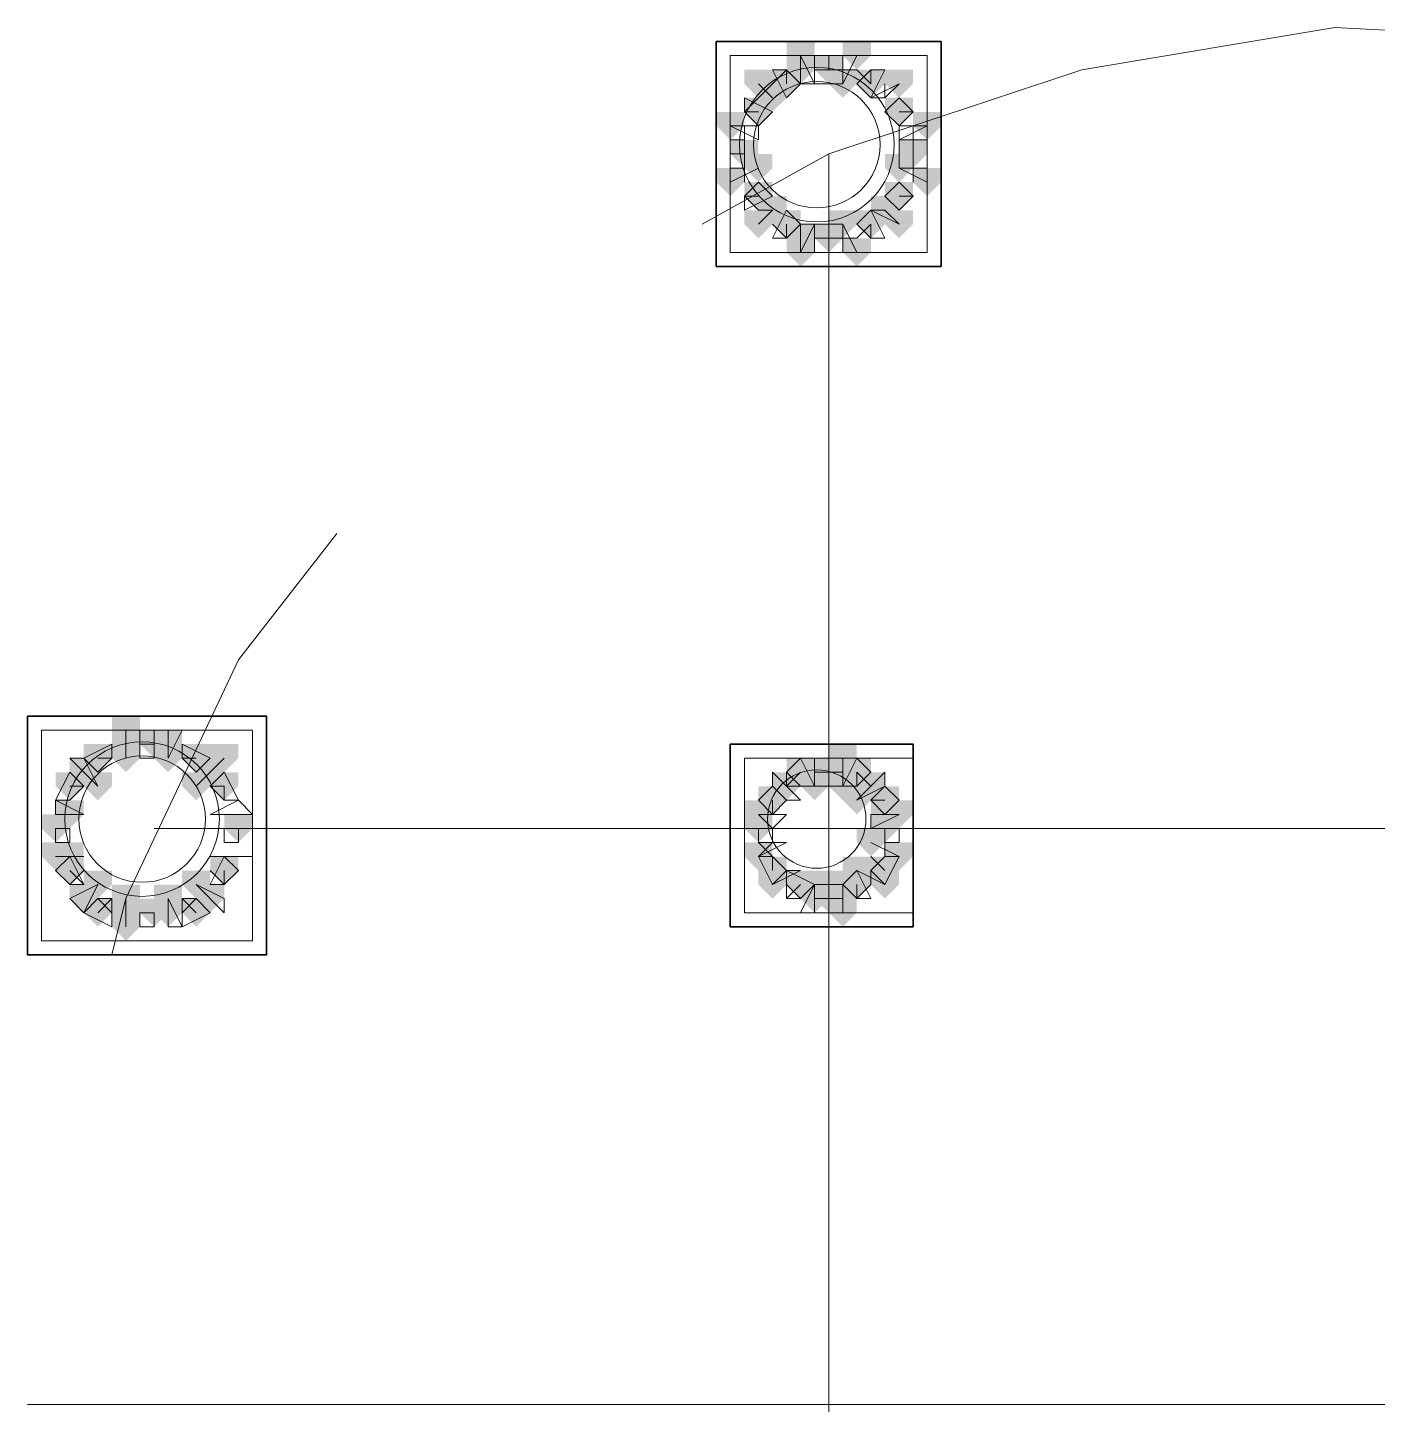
# Model space of a CAD drawing. Header units: millimetres. Extents: x 2315 to 4619, y 1334 to 1897.
# Drawn here: x 4096.05 to 4101.91, y 1554.71 to 1560.69 of the extents above; entities that cross this region are included whole.
import ezdxf

# ---------------------------------------------------------------- set-up
doc = ezdxf.new("R2010")
doc.units = ezdxf.units.MM
for name, color, linetype, true_color in [('PDF_10', 7, 'Continuous', 0x00b85c), ('PDF_AXIS', 7, 'Continuous', 0x00b85c), ('PDF_柱构件', 7, 'Continuous', 0x00b85c), ('PDF_转运站初步方案', 7, 'Continuous', 0x00b85c)]:
    doc.layers.add(name, color=color, linetype=linetype, true_color=true_color)
doc.layers.add('PDF_中心线层', color=1, linetype='Continuous')
doc.layers.add('PDF_粗实线层', color=7, linetype='Continuous')

msp = doc.modelspace()

# ---------------------------------------------------------------- hatches: boundary and pattern name
at = {"layer": 'PDF_10', "transparency": 33554559}
for points in [[(4099.5302, 1560.5703), (4099.4691, 1560.5703), (4099.4691, 1560.5093), (4099.5302, 1560.4482), (4099.5913, 1560.5093), (4099.5913, 1560.5703)], [(4099.5302, 1560.5703), (4099.4691, 1560.5703), (4099.4691, 1560.5093), (4099.5302, 1560.4482), (4099.5913, 1560.5093), (4099.5913, 1560.5703)], [(4099.3469, 1560.5093), (4099.2858, 1560.5093), (4099.2858, 1560.4482), (4099.3469, 1560.3871), (4099.408, 1560.4482), (4099.408, 1560.5093)], [(4099.3469, 1560.5093), (4099.2858, 1560.5093), (4099.2858, 1560.4482), (4099.3469, 1560.3871), (4099.408, 1560.4482), (4099.408, 1560.5093)], [(4099.7134, 1560.5093), (4099.6523, 1560.5093), (4099.6523, 1560.4482), (4099.7134, 1560.3871), (4099.7745, 1560.4482), (4099.7745, 1560.5093)], [(4099.7134, 1560.5093), (4099.6523, 1560.5093), (4099.6523, 1560.4482), (4099.7134, 1560.3871), (4099.7745, 1560.4482), (4099.7745, 1560.5093)], [(4099.2248, 1560.3871), (4099.1637, 1560.3871), (4099.1637, 1560.326), (4099.2248, 1560.2649), (4099.2858, 1560.326), (4099.2858, 1560.3871)], [(4099.2248, 1560.3871), (4099.1637, 1560.3871), (4099.1637, 1560.326), (4099.2248, 1560.2649), (4099.2858, 1560.326), (4099.2858, 1560.3871)], [(4099.8356, 1560.3871), (4099.7745, 1560.3871), (4099.7745, 1560.326), (4099.8356, 1560.2649), (4099.8967, 1560.326), (4099.8967, 1560.3871)], [(4099.8356, 1560.3871), (4099.7745, 1560.3871), (4099.7745, 1560.326), (4099.8356, 1560.2649), (4099.8967, 1560.326), (4099.8967, 1560.3871)], [(4099.1637, 1560.2039), (4099.1026, 1560.2039), (4099.1026, 1560.1428), (4099.1637, 1560.0817), (4099.2248, 1560.1428), (4099.2248, 1560.2039)], [(4099.1637, 1560.2039), (4099.1026, 1560.2039), (4099.1026, 1560.1428), (4099.1637, 1560.0817), (4099.2248, 1560.1428), (4099.2248, 1560.2039)], [(4099.8967, 1560.2039), (4099.8356, 1560.2039), (4099.8356, 1560.1428), (4099.8967, 1560.0817), (4099.9577, 1560.1428), (4099.9577, 1560.2039)], [(4099.8967, 1560.2039), (4099.8356, 1560.2039), (4099.8356, 1560.1428), (4099.8967, 1560.0817), (4099.9577, 1560.1428), (4099.9577, 1560.2039)], [(4099.8967, 1560.2039), (4099.8356, 1560.2039), (4099.8356, 1560.1428), (4099.8967, 1560.0817), (4099.9577, 1560.1428), (4099.9577, 1560.2039)], [(4099.2248, 1560.0206), (4099.1637, 1560.0206), (4099.1637, 1559.9595), (4099.2248, 1559.8985), (4099.2858, 1559.9595), (4099.2858, 1560.0206)], [(4099.2248, 1560.0206), (4099.1637, 1560.0206), (4099.1637, 1559.9595), (4099.2248, 1559.8985), (4099.2858, 1559.9595), (4099.2858, 1560.0206)], [(4099.8356, 1560.0206), (4099.7745, 1560.0206), (4099.7745, 1559.9595), (4099.8356, 1559.8985), (4099.8967, 1559.9595), (4099.8967, 1560.0206)], [(4099.8356, 1560.0206), (4099.7745, 1560.0206), (4099.7745, 1559.9595), (4099.8356, 1559.8985), (4099.8967, 1559.9595), (4099.8967, 1560.0206)], [(4099.3469, 1559.8985), (4099.2858, 1559.8985), (4099.2858, 1559.8374), (4099.3469, 1559.7763), (4099.408, 1559.8374), (4099.408, 1559.8985)], [(4099.3469, 1559.8985), (4099.2858, 1559.8985), (4099.2858, 1559.8374), (4099.3469, 1559.7763), (4099.408, 1559.8374), (4099.408, 1559.8985)], [(4099.7134, 1559.8985), (4099.6523, 1559.8985), (4099.6523, 1559.8374), (4099.7134, 1559.7763), (4099.7745, 1559.8374), (4099.7745, 1559.8985)], [(4099.7134, 1559.8985), (4099.6523, 1559.8985), (4099.6523, 1559.8374), (4099.7134, 1559.7763), (4099.7745, 1559.8374), (4099.7745, 1559.8985)], [(4099.5302, 1559.8374), (4099.4691, 1559.8374), (4099.4691, 1559.7763), (4099.5302, 1559.7152), (4099.5913, 1559.7763), (4099.5913, 1559.8374)], [(4099.5302, 1559.8374), (4099.4691, 1559.8374), (4099.4691, 1559.7763), (4099.5302, 1559.7152), (4099.5913, 1559.7763), (4099.5913, 1559.8374)], [(4096.5983, 1557.6385), (4096.5372, 1557.6385), (4096.5372, 1557.5774), (4096.5983, 1557.5163), (4096.6594, 1557.5774), (4096.6594, 1557.6385)], [(4096.5983, 1557.6385), (4096.5372, 1557.6385), (4096.5372, 1557.5774), (4096.5983, 1557.5163), (4096.6594, 1557.5774), (4096.6594, 1557.6385)], [(4096.354, 1557.5774), (4096.2929, 1557.5774), (4096.2929, 1557.5163), (4096.354, 1557.4552), (4096.415, 1557.5163), (4096.415, 1557.5774)], [(4096.354, 1557.5774), (4096.2929, 1557.5774), (4096.2929, 1557.5163), (4096.354, 1557.4552), (4096.415, 1557.5163), (4096.415, 1557.5774)], [(4096.7815, 1557.5774), (4096.7204, 1557.5774), (4096.7204, 1557.5163), (4096.7815, 1557.4552), (4096.8426, 1557.5163), (4096.8426, 1557.5774)], [(4096.7815, 1557.5774), (4096.7204, 1557.5774), (4096.7204, 1557.5163), (4096.7815, 1557.4552), (4096.8426, 1557.5163), (4096.8426, 1557.5774)], [(4099.408, 1557.5163), (4099.3469, 1557.5163), (4099.3469, 1557.4552), (4099.408, 1557.3941), (4099.4691, 1557.4552), (4099.4691, 1557.5163)], [(4099.408, 1557.5163), (4099.3469, 1557.5163), (4099.3469, 1557.4552), (4099.408, 1557.3941), (4099.4691, 1557.4552), (4099.4691, 1557.5163)], [(4099.5302, 1557.5163), (4099.4691, 1557.5163), (4099.4691, 1557.4552), (4099.5302, 1557.3941), (4099.5913, 1557.4552), (4099.5913, 1557.5163)], [(4099.5302, 1557.5163), (4099.4691, 1557.5163), (4099.4691, 1557.4552), (4099.5302, 1557.3941), (4099.5913, 1557.4552), (4099.5913, 1557.5163)], [(4099.6523, 1557.5163), (4099.5913, 1557.5163), (4099.5913, 1557.4552), (4099.6523, 1557.3941), (4099.7134, 1557.4552), (4099.7134, 1557.5163)], [(4099.6523, 1557.5163), (4099.5913, 1557.5163), (4099.5913, 1557.4552), (4099.6523, 1557.3941), (4099.7134, 1557.4552), (4099.7134, 1557.5163)], [(4096.2318, 1557.4552), (4096.1707, 1557.4552), (4096.1707, 1557.3941), (4096.2318, 1557.333), (4096.2929, 1557.3941), (4096.2929, 1557.4552)], [(4096.2318, 1557.4552), (4096.1707, 1557.4552), (4096.1707, 1557.3941), (4096.2318, 1557.333), (4096.2929, 1557.3941), (4096.2929, 1557.4552)], [(4096.9037, 1557.4552), (4096.8426, 1557.4552), (4096.8426, 1557.3941), (4096.9037, 1557.333), (4096.9648, 1557.3941), (4096.9648, 1557.4552)], [(4096.9037, 1557.4552), (4096.8426, 1557.4552), (4096.8426, 1557.3941), (4096.9037, 1557.333), (4096.9648, 1557.3941), (4096.9648, 1557.4552)], [(4099.2858, 1557.3941), (4099.2248, 1557.3941), (4099.2248, 1557.333), (4099.2858, 1557.272), (4099.3469, 1557.333), (4099.3469, 1557.3941)], [(4099.2858, 1557.3941), (4099.2248, 1557.3941), (4099.2248, 1557.333), (4099.2858, 1557.272), (4099.3469, 1557.333), (4099.3469, 1557.3941)], [(4099.2858, 1557.3941), (4099.2248, 1557.3941), (4099.2248, 1557.333), (4099.2858, 1557.272), (4099.3469, 1557.333), (4099.3469, 1557.3941)], [(4099.7745, 1557.3941), (4099.7134, 1557.3941), (4099.7134, 1557.333), (4099.7745, 1557.272), (4099.8356, 1557.333), (4099.8356, 1557.3941)], [(4099.7745, 1557.3941), (4099.7134, 1557.3941), (4099.7134, 1557.333), (4099.7745, 1557.272), (4099.8356, 1557.333), (4099.8356, 1557.3941)], [(4096.1707, 1557.272), (4096.1096, 1557.272), (4096.1096, 1557.2109), (4096.1707, 1557.1498), (4096.2318, 1557.2109), (4096.2318, 1557.272)], [(4096.1707, 1557.272), (4096.1096, 1557.272), (4096.1096, 1557.2109), (4096.1707, 1557.1498), (4096.2318, 1557.2109), (4096.2318, 1557.272)], [(4096.9648, 1557.272), (4096.9037, 1557.272), (4096.9037, 1557.2109), (4096.9648, 1557.1498), (4097.0258, 1557.2109), (4097.0258, 1557.272)], [(4096.9648, 1557.272), (4096.9037, 1557.272), (4096.9037, 1557.2109), (4096.9648, 1557.1498), (4097.0258, 1557.2109), (4097.0258, 1557.272)], [(4099.2248, 1557.272), (4099.1637, 1557.272), (4099.1637, 1557.2109), (4099.2248, 1557.1498), (4099.2858, 1557.2109), (4099.2858, 1557.272)], [(4099.2248, 1557.272), (4099.1637, 1557.272), (4099.1637, 1557.2109), (4099.2248, 1557.1498), (4099.2858, 1557.2109), (4099.2858, 1557.272)], [(4099.7745, 1557.272), (4099.7134, 1557.272), (4099.7134, 1557.2109), (4099.7745, 1557.1498), (4099.8356, 1557.2109), (4099.8356, 1557.272)], [(4099.7745, 1557.272), (4099.7134, 1557.272), (4099.7134, 1557.2109), (4099.7745, 1557.1498), (4099.8356, 1557.2109), (4099.8356, 1557.272)], [(4096.2318, 1557.0887), (4096.1707, 1557.0887), (4096.1707, 1557.0276), (4096.2318, 1556.9666), (4096.2929, 1557.0276), (4096.2929, 1557.0887)], [(4096.2318, 1557.0887), (4096.1707, 1557.0887), (4096.1707, 1557.0276), (4096.2318, 1556.9666), (4096.2929, 1557.0276), (4096.2929, 1557.0887)], [(4096.9037, 1557.0887), (4096.8426, 1557.0887), (4096.8426, 1557.0276), (4096.9037, 1556.9666), (4096.9648, 1557.0276), (4096.9648, 1557.0887)], [(4096.9037, 1557.0887), (4096.8426, 1557.0887), (4096.8426, 1557.0276), (4096.9037, 1556.9666), (4096.9648, 1557.0276), (4096.9648, 1557.0887)], [(4099.2858, 1557.0887), (4099.2248, 1557.0887), (4099.2248, 1557.0276), (4099.2858, 1556.9666), (4099.3469, 1557.0276), (4099.3469, 1557.0887)], [(4099.2858, 1557.0887), (4099.2248, 1557.0887), (4099.2248, 1557.0276), (4099.2858, 1556.9666), (4099.3469, 1557.0276), (4099.3469, 1557.0887)], [(4099.7745, 1557.0887), (4099.7134, 1557.0887), (4099.7134, 1557.0276), (4099.7745, 1556.9666), (4099.8356, 1557.0276), (4099.8356, 1557.0887)], [(4099.7745, 1557.0887), (4099.7134, 1557.0887), (4099.7134, 1557.0276), (4099.7745, 1556.9666), (4099.8356, 1557.0276), (4099.8356, 1557.0887)], [(4099.408, 1557.0276), (4099.3469, 1557.0276), (4099.3469, 1556.9666), (4099.408, 1556.9055), (4099.4691, 1556.9666), (4099.4691, 1557.0276)], [(4099.408, 1557.0276), (4099.3469, 1557.0276), (4099.3469, 1556.9666), (4099.408, 1556.9055), (4099.4691, 1556.9666), (4099.4691, 1557.0276)], [(4099.6523, 1557.0276), (4099.5913, 1557.0276), (4099.5913, 1556.9666), (4099.6523, 1556.9055), (4099.7134, 1556.9666), (4099.7134, 1557.0276)], [(4099.6523, 1557.0276), (4099.5913, 1557.0276), (4099.5913, 1556.9666), (4099.6523, 1556.9055), (4099.7134, 1556.9666), (4099.7134, 1557.0276)], [(4099.5302, 1556.9666), (4099.4691, 1556.9666), (4099.4691, 1556.9055), (4099.5302, 1556.8444), (4099.5913, 1556.9055), (4099.5913, 1556.9666)], [(4099.5302, 1556.9666), (4099.4691, 1556.9666), (4099.4691, 1556.9055), (4099.5302, 1556.8444), (4099.5913, 1556.9055), (4099.5913, 1556.9666)], [(4096.354, 1556.9055), (4096.2929, 1556.9055), (4096.2929, 1556.8444), (4096.354, 1556.7833), (4096.415, 1556.8444), (4096.415, 1556.9055)], [(4096.354, 1556.9055), (4096.2929, 1556.9055), (4096.2929, 1556.8444), (4096.354, 1556.7833), (4096.415, 1556.8444), (4096.415, 1556.9055)], [(4096.5983, 1556.9055), (4096.5372, 1556.9055), (4096.5372, 1556.8444), (4096.5983, 1556.7833), (4096.6594, 1556.8444), (4096.6594, 1556.9055)], [(4096.5983, 1556.9055), (4096.5372, 1556.9055), (4096.5372, 1556.8444), (4096.5983, 1556.7833), (4096.6594, 1556.8444), (4096.6594, 1556.9055)], [(4096.7815, 1556.9055), (4096.7204, 1556.9055), (4096.7204, 1556.8444), (4096.7815, 1556.7833), (4096.8426, 1556.8444), (4096.8426, 1556.9055)], [(4096.7815, 1556.9055), (4096.7204, 1556.9055), (4096.7204, 1556.8444), (4096.7815, 1556.7833), (4096.8426, 1556.8444), (4096.8426, 1556.9055)]]:
    msp.add_hatch(color=256, dxfattribs=at).paths.add_polyline_path(points)
at = {"layer": 'PDF_柱构件', "transparency": 33554559}
for points in [[(4099.408, 1560.6314), (4099.3469, 1560.6314), (4099.3469, 1560.5703), (4099.408, 1560.5093), (4099.4691, 1560.5703), (4099.4691, 1560.6314)], [(4099.6523, 1560.6314), (4099.5913, 1560.6314), (4099.5913, 1560.5703), (4099.6523, 1560.5093), (4099.7134, 1560.5703), (4099.7134, 1560.6314)], [(4099.408, 1560.5703), (4099.3469, 1560.5703), (4099.3469, 1560.5093), (4099.408, 1560.4482), (4099.4691, 1560.5093), (4099.4691, 1560.5703)], [(4099.2248, 1560.5093), (4099.1637, 1560.5093), (4099.1637, 1560.4482), (4099.2248, 1560.3871), (4099.2858, 1560.4482), (4099.2858, 1560.5093)], [(4099.5913, 1560.5093), (4099.5302, 1560.5093), (4099.5302, 1560.4482), (4099.5913, 1560.3871), (4099.6523, 1560.4482), (4099.6523, 1560.5093)], [(4099.8356, 1560.5093), (4099.7745, 1560.5093), (4099.7745, 1560.4482), (4099.8356, 1560.3871), (4099.8967, 1560.4482), (4099.8967, 1560.5093)], [(4099.2858, 1560.4482), (4099.2248, 1560.4482), (4099.2248, 1560.3871), (4099.2858, 1560.326), (4099.3469, 1560.3871), (4099.3469, 1560.4482)], [(4099.1026, 1560.326), (4099.0415, 1560.326), (4099.0415, 1560.2649), (4099.1026, 1560.2039), (4099.1637, 1560.2649), (4099.1637, 1560.326)], [(4099.9577, 1560.326), (4099.8967, 1560.326), (4099.8967, 1560.2649), (4099.9577, 1560.2039), (4100.0188, 1560.2649), (4100.0188, 1560.326)], [(4099.2248, 1560.1428), (4099.1637, 1560.1428), (4099.1637, 1560.0817), (4099.2248, 1560.0206), (4099.2858, 1560.0817), (4099.2858, 1560.1428)], [(4099.8356, 1560.1428), (4099.7745, 1560.1428), (4099.7745, 1560.0817), (4099.8356, 1560.0206), (4099.8967, 1560.0817), (4099.8967, 1560.1428)], [(4099.1026, 1560.0817), (4099.0415, 1560.0817), (4099.0415, 1560.0206), (4099.1026, 1559.9595), (4099.1637, 1560.0206), (4099.1637, 1560.0817)], [(4099.9577, 1560.0817), (4099.8967, 1560.0817), (4099.8967, 1560.0206), (4099.9577, 1559.9595), (4100.0188, 1560.0206), (4100.0188, 1560.0817)], [(4099.2858, 1559.9595), (4099.2248, 1559.9595), (4099.2248, 1559.8985), (4099.2858, 1559.8374), (4099.3469, 1559.8985), (4099.3469, 1559.9595)], [(4099.7745, 1559.9595), (4099.7134, 1559.9595), (4099.7134, 1559.8985), (4099.7745, 1559.8374), (4099.8356, 1559.8985), (4099.8356, 1559.9595)], [(4099.2248, 1559.8985), (4099.1637, 1559.8985), (4099.1637, 1559.8374), (4099.2248, 1559.7763), (4099.2858, 1559.8374), (4099.2858, 1559.8985)], [(4099.5913, 1559.8985), (4099.5302, 1559.8985), (4099.5302, 1559.8374), (4099.5913, 1559.7763), (4099.6523, 1559.8374), (4099.6523, 1559.8985)], [(4099.8356, 1559.8985), (4099.7745, 1559.8985), (4099.7745, 1559.8374), (4099.8356, 1559.7763), (4099.8967, 1559.8374), (4099.8967, 1559.8985)], [(4099.408, 1559.8374), (4099.3469, 1559.8374), (4099.3469, 1559.7763), (4099.408, 1559.7152), (4099.4691, 1559.7763), (4099.4691, 1559.8374)], [(4099.408, 1559.7763), (4099.3469, 1559.7763), (4099.3469, 1559.7152), (4099.408, 1559.6541), (4099.4691, 1559.7152), (4099.4691, 1559.7763)], [(4099.6523, 1559.7763), (4099.5913, 1559.7763), (4099.5913, 1559.7152), (4099.6523, 1559.6541), (4099.7134, 1559.7152), (4099.7134, 1559.7763)], [(4096.4761, 1557.6995), (4096.415, 1557.6995), (4096.415, 1557.6385), (4096.4761, 1557.5774), (4096.5372, 1557.6385), (4096.5372, 1557.6995)], [(4096.4761, 1557.6385), (4096.415, 1557.6385), (4096.415, 1557.5774), (4096.4761, 1557.5163), (4096.5372, 1557.5774), (4096.5372, 1557.6385)], [(4096.6594, 1557.6385), (4096.5983, 1557.6385), (4096.5983, 1557.5774), (4096.6594, 1557.5163), (4096.7204, 1557.5774), (4096.7204, 1557.6385)], [(4096.4761, 1557.5774), (4096.415, 1557.5774), (4096.415, 1557.5163), (4096.4761, 1557.4552), (4096.5372, 1557.5163), (4096.5372, 1557.5774)], [(4096.6594, 1557.5774), (4096.5983, 1557.5774), (4096.5983, 1557.5163), (4096.6594, 1557.4552), (4096.7204, 1557.5163), (4096.7204, 1557.5774)], [(4096.9037, 1557.5774), (4096.8426, 1557.5774), (4096.8426, 1557.5163), (4096.9037, 1557.4552), (4096.9648, 1557.5163), (4096.9648, 1557.5774)], [(4099.5913, 1557.5774), (4099.5302, 1557.5774), (4099.5302, 1557.5163), (4099.5913, 1557.4552), (4099.6523, 1557.5163), (4099.6523, 1557.5774)], [(4096.2929, 1557.5163), (4096.2318, 1557.5163), (4096.2318, 1557.4552), (4096.2929, 1557.3941), (4096.354, 1557.4552), (4096.354, 1557.5163)], [(4096.8426, 1557.5163), (4096.7815, 1557.5163), (4096.7815, 1557.4552), (4096.8426, 1557.3941), (4096.9037, 1557.4552), (4096.9037, 1557.5163)], [(4099.4691, 1557.5163), (4099.408, 1557.5163), (4099.408, 1557.4552), (4099.4691, 1557.3941), (4099.5302, 1557.4552), (4099.5302, 1557.5163)], [(4099.5913, 1557.5163), (4099.5302, 1557.5163), (4099.5302, 1557.4552), (4099.5913, 1557.3941), (4099.6523, 1557.4552), (4099.6523, 1557.5163)], [(4096.354, 1557.4552), (4096.2929, 1557.4552), (4096.2929, 1557.3941), (4096.354, 1557.333), (4096.415, 1557.3941), (4096.415, 1557.4552)], [(4096.7815, 1557.4552), (4096.7204, 1557.4552), (4096.7204, 1557.3941), (4096.7815, 1557.333), (4096.8426, 1557.3941), (4096.8426, 1557.4552)], [(4099.3469, 1557.4552), (4099.2858, 1557.4552), (4099.2858, 1557.3941), (4099.3469, 1557.333), (4099.408, 1557.3941), (4099.408, 1557.4552)], [(4099.4691, 1557.4552), (4099.408, 1557.4552), (4099.408, 1557.3941), (4099.4691, 1557.333), (4099.5302, 1557.3941), (4099.5302, 1557.4552)], [(4099.5913, 1557.4552), (4099.5302, 1557.4552), (4099.5302, 1557.3941), (4099.5913, 1557.333), (4099.6523, 1557.3941), (4099.6523, 1557.4552)], [(4099.7134, 1557.4552), (4099.6523, 1557.4552), (4099.6523, 1557.3941), (4099.7134, 1557.333), (4099.7745, 1557.3941), (4099.7745, 1557.4552)], [(4099.6523, 1557.3941), (4099.5913, 1557.3941), (4099.5913, 1557.333), (4099.6523, 1557.272), (4099.7134, 1557.333), (4099.7134, 1557.3941)], [(4096.2318, 1557.333), (4096.1707, 1557.333), (4096.1707, 1557.272), (4096.2318, 1557.2109), (4096.2929, 1557.272), (4096.2929, 1557.333)], [(4099.2248, 1557.333), (4099.1637, 1557.333), (4099.1637, 1557.272), (4099.2248, 1557.2109), (4099.2858, 1557.272), (4099.2858, 1557.333)], [(4099.7745, 1557.333), (4099.7134, 1557.333), (4099.7134, 1557.272), (4099.7745, 1557.2109), (4099.8356, 1557.272), (4099.8356, 1557.333)], [(4099.8356, 1557.333), (4099.7745, 1557.333), (4099.7745, 1557.272), (4099.8356, 1557.2109), (4099.8967, 1557.272), (4099.8967, 1557.333)], [(4099.7134, 1557.2109), (4099.6523, 1557.2109), (4099.6523, 1557.1498), (4099.7134, 1557.0887), (4099.7745, 1557.1498), (4099.7745, 1557.2109)], [(4096.1707, 1557.1498), (4096.1096, 1557.1498), (4096.1096, 1557.0887), (4096.1707, 1557.0276), (4096.2318, 1557.0887), (4096.2318, 1557.1498)], [(4096.2318, 1557.1498), (4096.1707, 1557.1498), (4096.1707, 1557.0887), (4096.2318, 1557.0276), (4096.2929, 1557.0887), (4096.2929, 1557.1498)], [(4099.2248, 1557.1498), (4099.1637, 1557.1498), (4099.1637, 1557.0887), (4099.2248, 1557.0276), (4099.2858, 1557.0887), (4099.2858, 1557.1498)], [(4099.8356, 1557.1498), (4099.7745, 1557.1498), (4099.7745, 1557.0887), (4099.8356, 1557.0276), (4099.8967, 1557.0887), (4099.8967, 1557.1498)], [(4099.6523, 1557.0887), (4099.5913, 1557.0887), (4099.5913, 1557.0276), (4099.6523, 1556.9666), (4099.7134, 1557.0276), (4099.7134, 1557.0887)], [(4096.354, 1557.0276), (4096.2929, 1557.0276), (4096.2929, 1556.9666), (4096.354, 1556.9055), (4096.415, 1556.9666), (4096.415, 1557.0276)], [(4096.7815, 1557.0276), (4096.7204, 1557.0276), (4096.7204, 1556.9666), (4096.7815, 1556.9055), (4096.8426, 1556.9666), (4096.8426, 1557.0276)], [(4099.2858, 1557.0276), (4099.2248, 1557.0276), (4099.2248, 1556.9666), (4099.2858, 1556.9055), (4099.3469, 1556.9666), (4099.3469, 1557.0276)], [(4099.4691, 1557.0276), (4099.408, 1557.0276), (4099.408, 1556.9666), (4099.4691, 1556.9055), (4099.5302, 1556.9666), (4099.5302, 1557.0276)], [(4099.5913, 1557.0276), (4099.5302, 1557.0276), (4099.5302, 1556.9666), (4099.5913, 1556.9055), (4099.6523, 1556.9666), (4099.6523, 1557.0276)], [(4099.7745, 1557.0276), (4099.7134, 1557.0276), (4099.7134, 1556.9666), (4099.7745, 1556.9055), (4099.8356, 1556.9666), (4099.8356, 1557.0276)], [(4096.2929, 1556.9666), (4096.2318, 1556.9666), (4096.2318, 1556.9055), (4096.2929, 1556.8444), (4096.354, 1556.9055), (4096.354, 1556.9666)], [(4096.4761, 1556.9666), (4096.415, 1556.9666), (4096.415, 1556.9055), (4096.4761, 1556.8444), (4096.5372, 1556.9055), (4096.5372, 1556.9666)], [(4096.6594, 1556.9666), (4096.5983, 1556.9666), (4096.5983, 1556.9055), (4096.6594, 1556.8444), (4096.7204, 1556.9055), (4096.7204, 1556.9666)], [(4096.8426, 1556.9666), (4096.7815, 1556.9666), (4096.7815, 1556.9055), (4096.8426, 1556.8444), (4096.9037, 1556.9055), (4096.9037, 1556.9666)], [(4099.4691, 1556.9666), (4099.408, 1556.9666), (4099.408, 1556.9055), (4099.4691, 1556.8444), (4099.5302, 1556.9055), (4099.5302, 1556.9666)], [(4099.5913, 1556.9666), (4099.5302, 1556.9666), (4099.5302, 1556.9055), (4099.5913, 1556.8444), (4099.6523, 1556.9055), (4099.6523, 1556.9666)], [(4096.4761, 1556.9055), (4096.415, 1556.9055), (4096.415, 1556.8444), (4096.4761, 1556.7833), (4096.5372, 1556.8444), (4096.5372, 1556.9055)], [(4096.6594, 1556.9055), (4096.5983, 1556.9055), (4096.5983, 1556.8444), (4096.6594, 1556.7833), (4096.7204, 1556.8444), (4096.7204, 1556.9055)], [(4099.5913, 1556.9055), (4099.5302, 1556.9055), (4099.5302, 1556.8444), (4099.5913, 1556.7833), (4099.6523, 1556.8444), (4099.6523, 1556.9055)], [(4096.4761, 1556.8444), (4096.415, 1556.8444), (4096.415, 1556.7833), (4096.4761, 1556.7222), (4096.5372, 1556.7833), (4096.5372, 1556.8444)]]:
    msp.add_hatch(color=256, dxfattribs=at).paths.add_polyline_path(points)
at = {"layer": 'PDF_转运站初步方案', "transparency": 33554559}
for points in [[(4099.5302, 1560.5703), (4099.4691, 1560.5703), (4099.4691, 1560.5093), (4099.5302, 1560.4482), (4099.5913, 1560.5093), (4099.5913, 1560.5703)], [(4099.5302, 1560.5703), (4099.4691, 1560.5703), (4099.4691, 1560.5093), (4099.5302, 1560.4482), (4099.5913, 1560.5093), (4099.5913, 1560.5703)], [(4099.3469, 1560.5093), (4099.2858, 1560.5093), (4099.2858, 1560.4482), (4099.3469, 1560.3871), (4099.408, 1560.4482), (4099.408, 1560.5093)], [(4099.3469, 1560.5093), (4099.2858, 1560.5093), (4099.2858, 1560.4482), (4099.3469, 1560.3871), (4099.408, 1560.4482), (4099.408, 1560.5093)], [(4099.7134, 1560.5093), (4099.6523, 1560.5093), (4099.6523, 1560.4482), (4099.7134, 1560.3871), (4099.7745, 1560.4482), (4099.7745, 1560.5093)], [(4099.7134, 1560.5093), (4099.6523, 1560.5093), (4099.6523, 1560.4482), (4099.7134, 1560.3871), (4099.7745, 1560.4482), (4099.7745, 1560.5093)], [(4099.2248, 1560.3871), (4099.1637, 1560.3871), (4099.1637, 1560.326), (4099.2248, 1560.2649), (4099.2858, 1560.326), (4099.2858, 1560.3871)], [(4099.2248, 1560.3871), (4099.1637, 1560.3871), (4099.1637, 1560.326), (4099.2248, 1560.2649), (4099.2858, 1560.326), (4099.2858, 1560.3871)], [(4099.8356, 1560.3871), (4099.7745, 1560.3871), (4099.7745, 1560.326), (4099.8356, 1560.2649), (4099.8967, 1560.326), (4099.8967, 1560.3871)], [(4099.8356, 1560.3871), (4099.7745, 1560.3871), (4099.7745, 1560.326), (4099.8356, 1560.2649), (4099.8967, 1560.326), (4099.8967, 1560.3871)], [(4099.1637, 1560.2039), (4099.1026, 1560.2039), (4099.1026, 1560.1428), (4099.1637, 1560.0817), (4099.2248, 1560.1428), (4099.2248, 1560.2039)], [(4099.1637, 1560.2039), (4099.1026, 1560.2039), (4099.1026, 1560.1428), (4099.1637, 1560.0817), (4099.2248, 1560.1428), (4099.2248, 1560.2039)], [(4099.8967, 1560.2039), (4099.8356, 1560.2039), (4099.8356, 1560.1428), (4099.8967, 1560.0817), (4099.9577, 1560.1428), (4099.9577, 1560.2039)], [(4099.8967, 1560.2039), (4099.8356, 1560.2039), (4099.8356, 1560.1428), (4099.8967, 1560.0817), (4099.9577, 1560.1428), (4099.9577, 1560.2039)], [(4099.2248, 1560.0206), (4099.1637, 1560.0206), (4099.1637, 1559.9595), (4099.2248, 1559.8985), (4099.2858, 1559.9595), (4099.2858, 1560.0206)], [(4099.2248, 1560.0206), (4099.1637, 1560.0206), (4099.1637, 1559.9595), (4099.2248, 1559.8985), (4099.2858, 1559.9595), (4099.2858, 1560.0206)], [(4099.8356, 1560.0206), (4099.7745, 1560.0206), (4099.7745, 1559.9595), (4099.8356, 1559.8985), (4099.8967, 1559.9595), (4099.8967, 1560.0206)], [(4099.8356, 1560.0206), (4099.7745, 1560.0206), (4099.7745, 1559.9595), (4099.8356, 1559.8985), (4099.8967, 1559.9595), (4099.8967, 1560.0206)], [(4099.3469, 1559.8985), (4099.2858, 1559.8985), (4099.2858, 1559.8374), (4099.3469, 1559.7763), (4099.408, 1559.8374), (4099.408, 1559.8985)], [(4099.3469, 1559.8985), (4099.2858, 1559.8985), (4099.2858, 1559.8374), (4099.3469, 1559.7763), (4099.408, 1559.8374), (4099.408, 1559.8985)], [(4099.7134, 1559.8985), (4099.6523, 1559.8985), (4099.6523, 1559.8374), (4099.7134, 1559.7763), (4099.7745, 1559.8374), (4099.7745, 1559.8985)], [(4099.7134, 1559.8985), (4099.6523, 1559.8985), (4099.6523, 1559.8374), (4099.7134, 1559.7763), (4099.7745, 1559.8374), (4099.7745, 1559.8985)], [(4099.5302, 1559.8374), (4099.4691, 1559.8374), (4099.4691, 1559.7763), (4099.5302, 1559.7152), (4099.5913, 1559.7763), (4099.5913, 1559.8374)], [(4099.5302, 1559.8374), (4099.4691, 1559.8374), (4099.4691, 1559.7763), (4099.5302, 1559.7152), (4099.5913, 1559.7763), (4099.5913, 1559.8374)], [(4096.5983, 1557.6385), (4096.5372, 1557.6385), (4096.5372, 1557.5774), (4096.5983, 1557.5163), (4096.6594, 1557.5774), (4096.6594, 1557.6385)], [(4096.5983, 1557.6385), (4096.5372, 1557.6385), (4096.5372, 1557.5774), (4096.5983, 1557.5163), (4096.6594, 1557.5774), (4096.6594, 1557.6385)], [(4096.354, 1557.5774), (4096.2929, 1557.5774), (4096.2929, 1557.5163), (4096.354, 1557.4552), (4096.415, 1557.5163), (4096.415, 1557.5774)], [(4096.354, 1557.5774), (4096.2929, 1557.5774), (4096.2929, 1557.5163), (4096.354, 1557.4552), (4096.415, 1557.5163), (4096.415, 1557.5774)], [(4096.7815, 1557.5774), (4096.7204, 1557.5774), (4096.7204, 1557.5163), (4096.7815, 1557.4552), (4096.8426, 1557.5163), (4096.8426, 1557.5774)], [(4096.7815, 1557.5774), (4096.7204, 1557.5774), (4096.7204, 1557.5163), (4096.7815, 1557.4552), (4096.8426, 1557.5163), (4096.8426, 1557.5774)], [(4099.408, 1557.5163), (4099.3469, 1557.5163), (4099.3469, 1557.4552), (4099.408, 1557.3941), (4099.4691, 1557.4552), (4099.4691, 1557.5163)], [(4099.408, 1557.5163), (4099.3469, 1557.5163), (4099.3469, 1557.4552), (4099.408, 1557.3941), (4099.4691, 1557.4552), (4099.4691, 1557.5163)], [(4099.5302, 1557.5163), (4099.4691, 1557.5163), (4099.4691, 1557.4552), (4099.5302, 1557.3941), (4099.5913, 1557.4552), (4099.5913, 1557.5163)], [(4099.5302, 1557.5163), (4099.4691, 1557.5163), (4099.4691, 1557.4552), (4099.5302, 1557.3941), (4099.5913, 1557.4552), (4099.5913, 1557.5163)], [(4099.6523, 1557.5163), (4099.5913, 1557.5163), (4099.5913, 1557.4552), (4099.6523, 1557.3941), (4099.7134, 1557.4552), (4099.7134, 1557.5163)], [(4099.6523, 1557.5163), (4099.5913, 1557.5163), (4099.5913, 1557.4552), (4099.6523, 1557.3941), (4099.7134, 1557.4552), (4099.7134, 1557.5163)], [(4096.2318, 1557.4552), (4096.1707, 1557.4552), (4096.1707, 1557.3941), (4096.2318, 1557.333), (4096.2929, 1557.3941), (4096.2929, 1557.4552)], [(4096.2318, 1557.4552), (4096.1707, 1557.4552), (4096.1707, 1557.3941), (4096.2318, 1557.333), (4096.2929, 1557.3941), (4096.2929, 1557.4552)], [(4096.9037, 1557.4552), (4096.8426, 1557.4552), (4096.8426, 1557.3941), (4096.9037, 1557.333), (4096.9648, 1557.3941), (4096.9648, 1557.4552)], [(4096.9037, 1557.4552), (4096.8426, 1557.4552), (4096.8426, 1557.3941), (4096.9037, 1557.333), (4096.9648, 1557.3941), (4096.9648, 1557.4552)], [(4099.2858, 1557.3941), (4099.2248, 1557.3941), (4099.2248, 1557.333), (4099.2858, 1557.272), (4099.3469, 1557.333), (4099.3469, 1557.3941)], [(4099.2858, 1557.3941), (4099.2248, 1557.3941), (4099.2248, 1557.333), (4099.2858, 1557.272), (4099.3469, 1557.333), (4099.3469, 1557.3941)], [(4099.7745, 1557.3941), (4099.7134, 1557.3941), (4099.7134, 1557.333), (4099.7745, 1557.272), (4099.8356, 1557.333), (4099.8356, 1557.3941)], [(4099.7745, 1557.3941), (4099.7134, 1557.3941), (4099.7134, 1557.333), (4099.7745, 1557.272), (4099.8356, 1557.333), (4099.8356, 1557.3941)], [(4096.1707, 1557.272), (4096.1096, 1557.272), (4096.1096, 1557.2109), (4096.1707, 1557.1498), (4096.2318, 1557.2109), (4096.2318, 1557.272)], [(4096.1707, 1557.272), (4096.1096, 1557.272), (4096.1096, 1557.2109), (4096.1707, 1557.1498), (4096.2318, 1557.2109), (4096.2318, 1557.272)], [(4096.9648, 1557.272), (4096.9037, 1557.272), (4096.9037, 1557.2109), (4096.9648, 1557.1498), (4097.0258, 1557.2109), (4097.0258, 1557.272)], [(4096.9648, 1557.272), (4096.9037, 1557.272), (4096.9037, 1557.2109), (4096.9648, 1557.1498), (4097.0258, 1557.2109), (4097.0258, 1557.272)], [(4099.2248, 1557.272), (4099.1637, 1557.272), (4099.1637, 1557.2109), (4099.2248, 1557.1498), (4099.2858, 1557.2109), (4099.2858, 1557.272)], [(4099.2248, 1557.272), (4099.1637, 1557.272), (4099.1637, 1557.2109), (4099.2248, 1557.1498), (4099.2858, 1557.2109), (4099.2858, 1557.272)], [(4099.7745, 1557.272), (4099.7134, 1557.272), (4099.7134, 1557.2109), (4099.7745, 1557.1498), (4099.8356, 1557.2109), (4099.8356, 1557.272)], [(4099.7745, 1557.272), (4099.7134, 1557.272), (4099.7134, 1557.2109), (4099.7745, 1557.1498), (4099.8356, 1557.2109), (4099.8356, 1557.272)], [(4096.2318, 1557.0887), (4096.1707, 1557.0887), (4096.1707, 1557.0276), (4096.2318, 1556.9666), (4096.2929, 1557.0276), (4096.2929, 1557.0887)], [(4096.2318, 1557.0887), (4096.1707, 1557.0887), (4096.1707, 1557.0276), (4096.2318, 1556.9666), (4096.2929, 1557.0276), (4096.2929, 1557.0887)], [(4096.9037, 1557.0887), (4096.8426, 1557.0887), (4096.8426, 1557.0276), (4096.9037, 1556.9666), (4096.9648, 1557.0276), (4096.9648, 1557.0887)], [(4096.9037, 1557.0887), (4096.8426, 1557.0887), (4096.8426, 1557.0276), (4096.9037, 1556.9666), (4096.9648, 1557.0276), (4096.9648, 1557.0887)], [(4099.2858, 1557.0887), (4099.2248, 1557.0887), (4099.2248, 1557.0276), (4099.2858, 1556.9666), (4099.3469, 1557.0276), (4099.3469, 1557.0887)], [(4099.2858, 1557.0887), (4099.2248, 1557.0887), (4099.2248, 1557.0276), (4099.2858, 1556.9666), (4099.3469, 1557.0276), (4099.3469, 1557.0887)], [(4099.7745, 1557.0887), (4099.7134, 1557.0887), (4099.7134, 1557.0276), (4099.7745, 1556.9666), (4099.8356, 1557.0276), (4099.8356, 1557.0887)], [(4099.7745, 1557.0887), (4099.7134, 1557.0887), (4099.7134, 1557.0276), (4099.7745, 1556.9666), (4099.8356, 1557.0276), (4099.8356, 1557.0887)], [(4099.408, 1557.0276), (4099.3469, 1557.0276), (4099.3469, 1556.9666), (4099.408, 1556.9055), (4099.4691, 1556.9666), (4099.4691, 1557.0276)], [(4099.408, 1557.0276), (4099.3469, 1557.0276), (4099.3469, 1556.9666), (4099.408, 1556.9055), (4099.4691, 1556.9666), (4099.4691, 1557.0276)], [(4099.6523, 1557.0276), (4099.5913, 1557.0276), (4099.5913, 1556.9666), (4099.6523, 1556.9055), (4099.7134, 1556.9666), (4099.7134, 1557.0276)], [(4099.6523, 1557.0276), (4099.5913, 1557.0276), (4099.5913, 1556.9666), (4099.6523, 1556.9055), (4099.7134, 1556.9666), (4099.7134, 1557.0276)], [(4099.5302, 1556.9666), (4099.4691, 1556.9666), (4099.4691, 1556.9055), (4099.5302, 1556.8444), (4099.5913, 1556.9055), (4099.5913, 1556.9666)], [(4099.5302, 1556.9666), (4099.4691, 1556.9666), (4099.4691, 1556.9055), (4099.5302, 1556.8444), (4099.5913, 1556.9055), (4099.5913, 1556.9666)], [(4096.354, 1556.9055), (4096.2929, 1556.9055), (4096.2929, 1556.8444), (4096.354, 1556.7833), (4096.415, 1556.8444), (4096.415, 1556.9055)], [(4096.354, 1556.9055), (4096.2929, 1556.9055), (4096.2929, 1556.8444), (4096.354, 1556.7833), (4096.415, 1556.8444), (4096.415, 1556.9055)], [(4096.5983, 1556.9055), (4096.5372, 1556.9055), (4096.5372, 1556.8444), (4096.5983, 1556.7833), (4096.6594, 1556.8444), (4096.6594, 1556.9055)], [(4096.5983, 1556.9055), (4096.5372, 1556.9055), (4096.5372, 1556.8444), (4096.5983, 1556.7833), (4096.6594, 1556.8444), (4096.6594, 1556.9055)], [(4096.7815, 1556.9055), (4096.7204, 1556.9055), (4096.7204, 1556.8444), (4096.7815, 1556.7833), (4096.8426, 1556.8444), (4096.8426, 1556.9055)], [(4096.7815, 1556.9055), (4096.7204, 1556.9055), (4096.7204, 1556.8444), (4096.7815, 1556.7833), (4096.8426, 1556.8444), (4096.8426, 1556.9055)]]:
    msp.add_hatch(color=256, dxfattribs=at).paths.add_polyline_path(points)

# ---------------------------------------------------------------- linework, layer by layer
at = {"layer": 'PDF_10', "lineweight": 18}
for points in [[(4099.5302, 1560.5093), (4099.5302, 1560.5703)], [(4099.3469, 1560.4482), (4099.3469, 1560.5093), (4099.2858, 1560.4482)], [(4099.5913, 1560.5093), (4099.4691, 1560.5093)], [(4099.7134, 1560.5093), (4099.7134, 1560.4482), (4099.6523, 1560.5093)], [(4099.2248, 1560.3871), (4099.1637, 1560.326), (4099.2248, 1560.326)], [(4099.8356, 1560.326), (4099.8967, 1560.326), (4099.8356, 1560.3871)], [(4099.1637, 1560.2039), (4099.1637, 1560.0817)], [(4099.8967, 1560.0817), (4099.8967, 1560.2039)], [(4099.1637, 1560.1428), (4099.1026, 1560.1428)], [(4099.2248, 1559.9595), (4099.1637, 1559.9595), (4099.2248, 1559.8985)], [(4099.8356, 1559.8985), (4099.8967, 1559.9595), (4099.8356, 1559.9595)], [(4099.2858, 1559.8374), (4099.3469, 1559.7763), (4099.3469, 1559.8374)], [(4099.6523, 1559.7763), (4099.7134, 1559.8374), (4099.7134, 1559.7763)], [(4099.4691, 1559.7763), (4099.5913, 1559.7763)], [(4099.5302, 1559.7763), (4099.5302, 1559.7152)], [(4096.5372, 1557.5774), (4096.5983, 1557.5774), (4096.5983, 1557.5163)], [(4096.354, 1557.5163), (4096.415, 1557.5163), (4096.354, 1557.5163)], [(4096.7815, 1557.5163), (4096.7204, 1557.5163), (4096.7815, 1557.5163)], [(4099.5302, 1557.4552), (4099.5302, 1557.5163)], [(4099.3469, 1557.3941), (4099.408, 1557.4552)], [(4099.408, 1557.3941), (4099.3469, 1557.4552)], [(4099.4691, 1557.4552), (4099.5913, 1557.4552)], [(4099.6523, 1557.3941), (4099.6523, 1557.4552), (4099.7134, 1557.3941)], [(4096.2318, 1557.333), (4096.2929, 1557.3941), (4096.2318, 1557.3941)], [(4096.8426, 1557.3941), (4096.9037, 1557.3941), (4096.9037, 1557.333)], [(4099.2858, 1557.272), (4099.2858, 1557.333)], [(4099.7745, 1557.333), (4099.7134, 1557.333), (4099.7745, 1557.272)], [(4096.1707, 1557.1498), (4096.1707, 1557.2109), (4096.2318, 1557.2109)], [(4096.9037, 1557.2109), (4096.9648, 1557.2109), (4096.9648, 1557.1498)], [(4099.2248, 1557.1498), (4099.2248, 1557.2109), (4099.2858, 1557.2109)], [(4099.8356, 1557.2109), (4099.7745, 1557.2109), (4099.7745, 1557.1498)], [(4099.2858, 1557.0276), (4099.2858, 1557.0887), (4099.2858, 1557.0276)], [(4099.7745, 1557.0887), (4099.7134, 1557.0276)], [(4099.7134, 1557.0887), (4099.7745, 1557.0276)], [(4096.2929, 1556.9666), (4096.2318, 1557.0276)], [(4096.2929, 1557.0276), (4096.2318, 1556.9666)], [(4096.9037, 1557.0276), (4096.9037, 1556.9666), (4096.8426, 1557.0276)], [(4099.408, 1556.9055), (4099.3469, 1556.9666)], [(4099.408, 1556.9666), (4099.3469, 1556.9055)], [(4099.5302, 1556.9666), (4099.5302, 1556.9055)], [(4099.7134, 1556.9666), (4099.6523, 1556.9055), (4099.6523, 1556.9666)], [(4096.415, 1556.8444), (4096.354, 1556.9055)], [(4096.415, 1556.9055), (4096.354, 1556.8444)], [(4096.7815, 1556.9055), (4096.7204, 1556.8444)], [(4096.7204, 1556.9055), (4096.7815, 1556.8444)], [(4099.5913, 1556.9055), (4099.4691, 1556.9055)], [(4096.5983, 1556.7833), (4096.5983, 1556.8444), (4096.5372, 1556.8444)]]:
    msp.add_lwpolyline(points, dxfattribs=at)
at = {"layer": 'PDF_AXIS', "lineweight": 18}
for points in [[(4099.9577, 1560.5703), (4099.9577, 1559.7152), (4099.1026, 1559.7152), (4099.1026, 1560.5703)], [(4096.1096, 1557.6385), (4096.1096, 1556.7222), (4097.0258, 1556.7222), (4097.0258, 1557.6385)], [(4099.1637, 1557.5163), (4099.1637, 1556.8444), (4099.8967, 1556.8444), (4099.8967, 1557.5163)]]:
    msp.add_lwpolyline(points, close=True, dxfattribs=at)
at = {"layer": 'PDF_中心线层', "color": 112, "lineweight": 18, "true_color": 0x00b85c}
for points in [[(4108.0204, 1554.7066), (4108.0204, 1555.2563), (4107.7761, 1556.3557), (4107.3486, 1557.4552), (4106.7377, 1558.3714), (4105.9437, 1559.2266), (4105.0275, 1559.8985), (4103.9891, 1560.3871), (4102.8896, 1560.6314), (4101.7291, 1560.6925), (4100.6296, 1560.5093), (4099.5302, 1560.1428), (4098.9804, 1559.8374)], [(4099.5302, 1549.2093), (4099.5302, 1560.1428)], [(4097.3923, 1558.4936), (4096.9648, 1557.9439), (4096.4761, 1556.9055), (4096.415, 1556.6612)], [(4107.4707, 1557.2109), (4096.5983, 1557.2109)], [(4096.0486, 1554.7066), (4108.0204, 1554.7066), (4096.0486, 1554.7066)]]:
    msp.add_lwpolyline(points, dxfattribs=at)
at = {"layer": 'PDF_柱构件', "lineweight": 18}
for points in [[(4099.408, 1560.5703), (4099.4691, 1560.4482), (4099.408, 1560.4482)], [(4099.5913, 1560.4482), (4099.4691, 1560.4482), (4099.4691, 1560.5703), (4099.5913, 1560.5703)], [(4099.6523, 1560.5703), (4099.5913, 1560.4482)], [(4099.408, 1560.4482), (4099.3469, 1560.3871), (4099.2858, 1560.5093), (4099.3469, 1560.5093)], [(4099.7134, 1560.3871), (4099.6523, 1560.4482), (4099.7134, 1560.5093), (4099.7745, 1560.5093)], [(4099.2248, 1560.4482), (4099.2858, 1560.3871)], [(4099.8356, 1560.4482), (4099.7745, 1560.3871), (4099.7134, 1560.3871)], [(4099.2858, 1560.326), (4099.2248, 1560.2649), (4099.1637, 1560.326), (4099.1637, 1560.3871)], [(4099.8356, 1560.2649), (4099.7745, 1560.326), (4099.8356, 1560.3871), (4099.8967, 1560.326)], [(4099.1026, 1560.2649), (4099.2248, 1560.2649), (4099.2248, 1560.2039)], [(4099.9577, 1560.2649), (4099.8356, 1560.2039), (4099.8356, 1560.2649)], [(4099.1637, 1560.2039), (4099.1637, 1560.0817), (4099.1026, 1560.0817), (4099.1026, 1560.2039)], [(4099.8356, 1560.0817), (4099.8356, 1560.2039), (4099.9577, 1560.2039), (4099.9577, 1560.0817)], [(4099.1026, 1560.0206), (4099.2248, 1560.0817)], [(4099.9577, 1560.0206), (4099.8356, 1560.0817)], [(4099.2248, 1560.0206), (4099.2858, 1559.9595), (4099.1637, 1559.8985), (4099.1637, 1559.9595)], [(4099.7745, 1559.9595), (4099.8356, 1560.0206), (4099.8967, 1559.9595), (4099.8356, 1559.8985)], [(4099.2248, 1559.8374), (4099.2858, 1559.8985)], [(4099.3469, 1559.8985), (4099.408, 1559.8374), (4099.3469, 1559.7763), (4099.2858, 1559.7763)], [(4099.6523, 1559.8374), (4099.7134, 1559.8985), (4099.7745, 1559.7763), (4099.7134, 1559.7763)], [(4099.8356, 1559.8374), (4099.7134, 1559.8985), (4099.7745, 1559.8985)], [(4099.408, 1559.7152), (4099.408, 1559.8374), (4099.4691, 1559.8374)], [(4099.4691, 1559.8374), (4099.5913, 1559.8374), (4099.5913, 1559.7152), (4099.4691, 1559.7152)], [(4099.6523, 1559.7152), (4099.5913, 1559.8374)], [(4096.4761, 1557.6385), (4096.4761, 1557.5163)], [(4096.5372, 1557.5163), (4096.5983, 1557.5163), (4096.5983, 1557.6385), (4096.5372, 1557.6385)], [(4096.6594, 1557.6385), (4096.6594, 1557.5163), (4096.7204, 1557.6385)], [(4096.354, 1557.4552), (4096.415, 1557.5163), (4096.415, 1557.5774), (4096.2929, 1557.5163)], [(4096.7204, 1557.5163), (4096.7815, 1557.4552), (4096.8426, 1557.5163), (4096.7204, 1557.5774)], [(4096.2318, 1557.5163), (4096.354, 1557.3941), (4096.2929, 1557.5163)], [(4096.9037, 1557.5163), (4096.7815, 1557.3941)], [(4099.3469, 1557.3941), (4099.4691, 1557.3941), (4099.408, 1557.5163), (4099.3469, 1557.4552)], [(4099.408, 1557.5163), (4099.4691, 1557.3941), (4099.4691, 1557.5163)], [(4099.4691, 1557.3941), (4099.5913, 1557.3941), (4099.5913, 1557.5163), (4099.4691, 1557.5163)], [(4099.5913, 1557.5163), (4099.5913, 1557.3941)], [(4099.5913, 1557.3941), (4099.6523, 1557.3941), (4099.7134, 1557.4552), (4099.6523, 1557.5163)], [(4096.2318, 1557.333), (4096.2929, 1557.3941), (4096.2318, 1557.4552), (4096.1707, 1557.333)], [(4096.8426, 1557.3941), (4096.9037, 1557.333), (4096.9648, 1557.333), (4096.9037, 1557.4552)], [(4099.2858, 1557.3941), (4099.3469, 1557.333), (4099.408, 1557.333), (4099.2858, 1557.4552)], [(4099.7745, 1557.4552), (4099.6523, 1557.333), (4099.7745, 1557.3941)], [(4099.2858, 1557.272), (4099.3469, 1557.333), (4099.2858, 1557.3941), (4099.2248, 1557.333)], [(4099.7134, 1557.333), (4099.7745, 1557.272), (4099.8356, 1557.333), (4099.7745, 1557.3941)], [(4096.1707, 1557.272), (4096.2318, 1557.272), (4096.2929, 1557.272), (4096.1707, 1557.333)], [(4096.9648, 1557.333), (4096.8426, 1557.272), (4096.9037, 1557.272), (4097.0258, 1557.272)], [(4099.2248, 1557.272), (4099.2858, 1557.2109), (4099.3469, 1557.272)], [(4099.8356, 1557.272), (4099.7134, 1557.272), (4099.7134, 1557.2109)], [(4096.2318, 1557.1498), (4096.2318, 1557.2109), (4096.1707, 1557.2109), (4096.1707, 1557.1498)], [(4096.9037, 1557.2109), (4096.9037, 1557.1498), (4096.9648, 1557.1498), (4096.9648, 1557.2109)], [(4099.2858, 1557.1498), (4099.2858, 1557.2109), (4099.2248, 1557.2109), (4099.2248, 1557.1498)], [(4099.7745, 1557.2109), (4099.7745, 1557.1498), (4099.8356, 1557.1498), (4099.8356, 1557.2109)], [(4099.2248, 1557.0887), (4099.3469, 1557.1498), (4099.2858, 1557.1498)], [(4099.8356, 1557.0887), (4099.7134, 1557.1498)], [(4096.1707, 1557.0887), (4096.2929, 1557.0887), (4096.2318, 1557.0887)], [(4096.2929, 1556.9666), (4096.2318, 1557.0887), (4096.1707, 1557.0276), (4096.2318, 1556.9666)], [(4097.0258, 1557.0887), (4096.9037, 1557.0887), (4096.8426, 1557.0887), (4096.9648, 1557.0887)], [(4096.9037, 1557.0887), (4096.8426, 1556.9666), (4096.9037, 1556.9666), (4096.9648, 1557.0276)], [(4099.3469, 1557.0276), (4099.2858, 1557.0887), (4099.2248, 1557.0887), (4099.2858, 1556.9666)], [(4099.7745, 1557.0887), (4099.7134, 1557.0276), (4099.7745, 1556.9666), (4099.8356, 1557.0887)], [(4099.2858, 1556.9666), (4099.408, 1557.0276), (4099.3469, 1557.0276)], [(4099.4691, 1556.9666), (4099.3469, 1557.0276), (4099.3469, 1556.9055), (4099.408, 1556.9055)], [(4099.6523, 1557.0276), (4099.5913, 1556.9666), (4099.6523, 1556.9055), (4099.7134, 1556.9055)], [(4099.7745, 1556.9666), (4099.6523, 1557.0276)], [(4096.2929, 1556.8444), (4096.354, 1556.9666), (4096.2318, 1556.9055)], [(4096.9037, 1556.9055), (4096.7815, 1556.9666), (4096.9037, 1556.8444)], [(4099.4691, 1556.8444), (4099.4691, 1556.9666), (4099.408, 1556.8444)], [(4099.5913, 1556.9666), (4099.4691, 1556.9666), (4099.4691, 1556.8444), (4099.5913, 1556.8444)], [(4099.5913, 1556.8444), (4099.5913, 1556.9666)], [(4096.415, 1556.9055), (4096.354, 1556.9055), (4096.2929, 1556.8444), (4096.415, 1556.7833)], [(4096.4761, 1556.7833), (4096.4761, 1556.9055)], [(4096.7204, 1556.7833), (4096.6594, 1556.9055), (4096.6594, 1556.7833)], [(4096.7815, 1556.9055), (4096.7204, 1556.9055), (4096.7204, 1556.7833), (4096.8426, 1556.8444)], [(4096.5983, 1556.8444), (4096.5372, 1556.8444), (4096.5372, 1556.7833), (4096.5983, 1556.7833)]]:
    msp.add_lwpolyline(points, close=True, dxfattribs=at)
for points in [[(4099.6523, 1560.5093), (4099.5913, 1560.5093)], [(4099.2858, 1560.4482), (4099.2248, 1560.3871)], [(4099.7745, 1560.3871), (4099.7745, 1560.4482)], [(4099.1637, 1560.2649), (4099.1637, 1560.2039)], [(4099.8967, 1560.2039), (4099.8967, 1560.2649)], [(4099.1637, 1560.0817), (4099.1637, 1560.0206)], [(4099.8967, 1560.0206), (4099.8967, 1560.0817)], [(4099.2248, 1559.8985), (4099.2858, 1559.8985)], [(4099.5913, 1559.7763), (4099.6523, 1559.7763)], [(4096.9037, 1557.272), (4096.9648, 1557.272)], [(4099.2248, 1557.272), (4099.2858, 1557.272)], [(4099.2858, 1557.0887), (4099.2248, 1557.1498)], [(4099.7745, 1557.1498), (4099.7745, 1557.0887)], [(4096.9648, 1557.0887), (4096.9037, 1557.0887)], [(4099.3469, 1556.9666), (4099.3469, 1557.0276)], [(4099.7134, 1557.0276), (4099.7134, 1556.9666)]]:
    msp.add_lwpolyline(points, dxfattribs=at)
at = {"layer": 'PDF_粗实线层', "color": 112, "lineweight": 35, "true_color": 0x00b85c}
for points in [[(4100.0188, 1560.6314), (4100.0188, 1559.6541), (4099.0415, 1559.6541), (4099.0415, 1560.6314)], [(4096.0486, 1557.6995), (4096.0486, 1556.6612), (4097.0869, 1556.6612), (4097.0869, 1557.6995)], [(4099.1026, 1557.5774), (4099.8967, 1557.5774), (4099.8967, 1556.7833), (4099.1026, 1556.7833)]]:
    msp.add_lwpolyline(points, close=True, dxfattribs=at)
at = {"layer": 'PDF_转运站初步方案', "lineweight": 18}
for centre, radius in [((4099.4783, 1560.1834), 0.3359), ((4099.4783, 1560.1834), 0.2749), ((4096.5463, 1557.2514), 0.3359), ((4096.5463, 1557.2514), 0.2749), ((4099.4783, 1557.2514), 0.2138), ((4099.4783, 1557.2514), 0.2138)]:
    msp.add_circle(centre, radius, dxfattribs=at)

doc.saveas('drawing.dxf')
